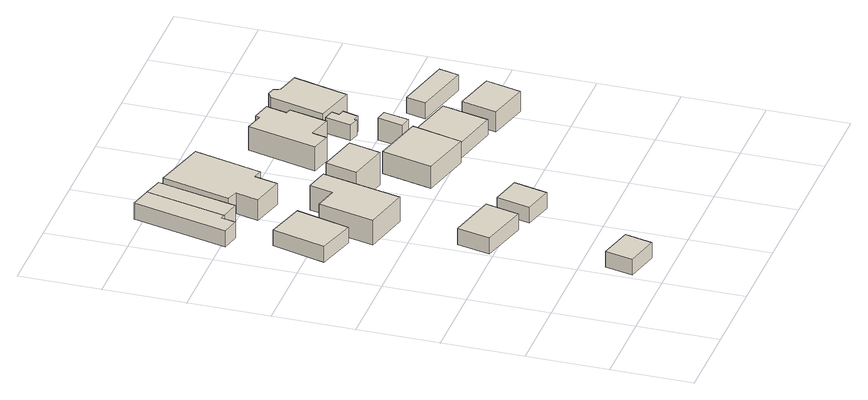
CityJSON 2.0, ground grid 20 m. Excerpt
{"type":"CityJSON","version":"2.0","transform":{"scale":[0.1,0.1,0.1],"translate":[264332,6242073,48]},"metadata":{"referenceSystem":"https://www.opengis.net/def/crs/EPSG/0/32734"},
"CityObjects":{
"building1":{"type":"Building","attributes":{"building":"school","building:levels":"1","footprint":{"type":"Polygon"},"plus_code":"CPX5XFXR+X8V","ground_height":57.46,"building_height":4.1,"roof_height":61.56},"geometry":[{"type":"Solid","lod":"1","boundaries":[[[[0,1,2,3]],[[1,4,5,2]],[[4,6,7,5]],[[6,0,3,7]],[[3,2,5,7]],[[6,4,1,0]]]]}]},
"building2":{"type":"Building","attributes":{"building":"school","building:levels":"1","footprint":{"type":"Polygon"},"plus_code":"CPX8XXXC+XPW","ground_height":56.25,"building_height":4.1,"roof_height":60.35},"geometry":[{"type":"Solid","lod":"1","boundaries":[[[[8,9,10,11]],[[9,12,13,10]],[[12,14,15,13]],[[14,8,11,15]],[[11,10,13,15]],[[14,12,9,8]]]]}]},
"building3":{"type":"Building","attributes":{"address":"Palmerston Road Woodstock Cape Town","building":"house","building:levels":"1","footprint":{"type":"Polygon"},"plus_code":"CMXXXCX5+X2V","ground_height":51.7,"building_height":4.1,"roof_height":55.8},"geometry":[{"type":"Solid","lod":"1","boundaries":[[[[16,17,18,19]],[[17,20,21,18]],[[20,22,23,21]],[[22,16,19,23]],[[19,18,21,23]],[[22,20,17,16]]]]}]},
"building4":{"type":"Building","attributes":{"address":"26 Balfour Street Woodstock 7925 Cape Town","building":"semidetached_house","building:levels":"1","footprint":{"type":"Polygon"},"plus_code":"CPX2X9XC+X9V","ground_height":50.65,"building_height":4.1,"roof_height":54.75},"geometry":[{"type":"Solid","lod":"1","boundaries":[[[[24,25,26,27]],[[25,28,29,26]],[[28,30,31,29]],[[30,32,33,31]],[[32,34,35,33]],[[34,24,27,35]],[[27,26,29,31,33,35]],[[34,32,30,28,25,24]]]]}]},
"building5":{"type":"Building","attributes":{"building":"school","building:levels":"1","footprint":{"type":"Polygon"},"plus_code":"CQX4XGXP+XGR","ground_height":54.85,"building_height":4.1,"roof_height":58.95},"geometry":[{"type":"Solid","lod":"1","boundaries":[[[[36,37,38,39]],[[37,40,41,38]],[[40,42,43,41]],[[42,36,39,43]],[[39,38,41,43]],[[42,40,37,36]]]]}]},
"building6":{"type":"Building","attributes":{"address":"Palmerston Road Woodstock Cape Town","building":"house","building:levels":"1","footprint":{"type":"Polygon"},"plus_code":"CPXGXXX2+X8W","ground_height":53.99,"building_height":4.1,"roof_height":58.09},"geometry":[{"type":"Solid","lod":"1","boundaries":[[[[44,45,46,47]],[[45,48,49,46]],[[48,50,51,49]],[[50,52,53,51]],[[52,54,55,53]],[[54,44,47,55]],[[47,46,49,51,53,55]],[[54,52,50,48,45,44]]]]}]},
"building7":{"type":"Building","attributes":{"address":"28 Balfour Street Woodstock 7925 Cape Town","building":"semidetached_house","building:levels":"1","footprint":{"type":"Polygon"},"plus_code":"CPX7XPX4+XVW","ground_height":50.65,"building_height":4.1,"roof_height":54.75},"geometry":[{"type":"Solid","lod":"1","boundaries":[[[[24,34,35,27]],[[34,56,57,35]],[[56,58,59,57]],[[58,24,27,59]],[[27,35,57,59]],[[58,56,34,24]]]]}]},
"building8":{"type":"Building","attributes":{"address":"Palmerston Road Woodstock Cape Town","building":"house","building:levels":"2","footprint":{"type":"Polygon"},"plus_code":"CQX6XXXR+XFV","ground_height":53.42,"building_height":6.9,"roof_height":60.32},"geometry":[{"type":"Solid","lod":"1","boundaries":[[[[60,61,62,63]],[[61,64,65,62]],[[64,66,67,65]],[[66,60,63,67]],[[63,62,65,67]],[[66,64,61,60]]]]}]},
"building9":{"type":"Building","attributes":{"address":"Balfour Street Woodstock 7925 Cape Town","building":"house","building:levels":"1","footprint":{"type":"Polygon"},"plus_code":"CPXVX4XW+XMW","ground_height":50.65,"building_height":4.1,"roof_height":54.75},"geometry":[{"type":"Solid","lod":"1","boundaries":[[[[68,69,70,71]],[[69,72,73,70]],[[72,74,75,73]],[[74,76,77,75]],[[76,78,79,77]],[[78,80,81,79]],[[80,82,83,81]],[[82,68,71,83]],[[71,70,73,75,77,79,81,83]],[[82,80,78,76,74,72,69,68]]]]}]},
"building10":{"type":"Building","attributes":{"address":"40 Palmerston Road Woodstock Cape Town","building":"house","building:levels":"1","footprint":{"type":"Polygon"},"plus_code":"CQXWXRXQ+XMR","ground_height":53.42,"building_height":4.1,"roof_height":57.52},"geometry":[{"type":"Solid","lod":"1","boundaries":[[[[84,85,86,87]],[[85,88,89,86]],[[88,90,91,89]],[[90,84,87,91]],[[87,86,89,91]],[[90,88,85,84]]]]}]},
"building11":{"type":"Building","attributes":{"address":"38 Palmerston Road Woodstock Cape Town","building":"house","building:levels":"1","footprint":{"type":"Polygon"},"plus_code":"CRXJXRXM+XCX","ground_height":51.77,"building_height":4.1,"roof_height":55.87},"geometry":[{"type":"Solid","lod":"1","boundaries":[[[[92,93,94,95]],[[93,96,97,94]],[[96,98,99,97]],[[98,92,95,99]],[[95,94,97,99]],[[98,96,93,92]]]]}]},
"building12":{"type":"Building","attributes":{"address":"Balfour Street Woodstock 7925 Cape Town","building":"house","building:levels":"1","footprint":{"type":"Polygon"},"plus_code":"CRX5XVX4+XJW","ground_height":50.16,"building_height":4.1,"roof_height":54.26},"geometry":[{"type":"Solid","lod":"1","boundaries":[[[[100,101,102,103]],[[101,104,105,102]],[[104,106,107,105]],[[106,108,109,107]],[[108,110,111,109]],[[110,112,113,111]],[[112,114,115,113]],[[114,116,117,115]],[[116,118,119,117]],[[118,100,103,119]],[[103,102,105,107,109,111,113,115,117,119]],[[118,116,114,112,110,108,106,104,101,100]]]]}]},
"building13":{"type":"Building","attributes":{"building":"yes","building:levels":"1","footprint":{"type":"Polygon"},"plus_code":"CRXHX4XG+XVR","ground_height":51.77,"building_height":4.1,"roof_height":55.87},"geometry":[{"type":"Solid","lod":"1","boundaries":[[[[120,121,122,123]],[[121,124,125,122]],[[124,126,127,125]],[[126,120,123,127]],[[123,122,125,127]],[[126,124,121,120]]]]}]},
"building14":{"type":"Building","attributes":{"building":"yes","building:levels":"1","footprint":{"type":"Polygon"},"plus_code":"CRXGXVX8+XWR","ground_height":50.16,"building_height":4.1,"roof_height":54.26},"geometry":[{"type":"Solid","lod":"1","boundaries":[[[[128,129,130,131]],[[129,132,133,130]],[[132,134,135,133]],[[134,136,137,135]],[[136,138,139,137]],[[138,140,141,139]],[[140,142,143,141]],[[142,128,131,143]],[[131,130,133,135,137,139,141,143]],[[142,140,138,136,134,132,129,128]]]]}]},
"building15":{"type":"Building","attributes":{"address":"36 Palmerston Road Woodstock Cape Town","building":"house","building:levels":"1","footprint":{"type":"Polygon"},"plus_code":"CVX9X4XX+X4V","ground_height":51.77,"building_height":4.1,"roof_height":55.87},"geometry":[{"type":"Solid","lod":"1","boundaries":[[[[144,145,146,147]],[[145,148,149,146]],[[148,150,151,149]],[[150,144,147,151]],[[147,146,149,151]],[[150,148,145,144]]]]}]},
"building16":{"type":"Building","attributes":{"address":"40 Balfour Street Woodstock 7925 Cape Town","building":"house","building:levels":"1","footprint":{"type":"Polygon"},"plus_code":"CRXVXPXG+XJV","ground_height":50.16,"building_height":4.1,"roof_height":54.26},"geometry":[{"type":"Solid","lod":"1","boundaries":[[[[152,153,154,155]],[[153,156,157,154]],[[156,158,159,157]],[[158,160,161,159]],[[160,162,163,161]],[[162,164,165,163]],[[164,152,155,165]],[[155,154,157,159,161,163,165]],[[164,162,160,158,156,153,152]]]]}]},
"building17":{"type":"Building","attributes":{"address":"Woodstock Cape Town","building":"yes","building:levels":"1","footprint":{"type":"Polygon"},"plus_code":"CVXFXGX2+X5V","ground_height":50.63,"building_height":4.1,"roof_height":54.73},"geometry":[{"type":"Solid","lod":"1","boundaries":[[[[166,167,168,169]],[[167,170,171,168]],[[170,172,173,171]],[[172,166,169,173]],[[169,168,171,173]],[[172,170,167,166]]]]}]}
},
"vertices":[
[64,28,95],[149,8,95],[149,8,136],[64,28,136],[166,76,95],[166,76,136],[81,97,95],[81,97,136],
[99,452,82],[79,370,82],[79,370,124],[99,452,124],[201,340,82],[201,340,124],[221,422,82],[221,422,124],
[7,739,37],[105,712,37],[105,712,78],[7,739,78],[141,844,37],[141,844,78],[43,871,37],[43,871,78],
[137,1198,26],[81,1211,26],[81,1211,68],[137,1198,68],[24,978,26],[24,978,68],[68,967,26],[68,967,68],[77,1003,26],[77,1003,68],[89,1000,26],[89,1000,68],
[258,331,69],[332,312,69],[332,312,110],[258,331,110],[353,396,69],[353,396,110],[278,414,69],[278,414,110],
[230,628,37],[277,824,37],[277,824,101],[230,628,101],[219,838,37],[219,838,101],[205,780,37],[205,780,101],[146,794,37],[146,794,101],[113,656,37],[113,656,101],
[138,989,26],[138,989,68],[185,1185,26],[185,1185,68],
[290,822,37],[270,744,37],[270,744,123],[290,822,123],[370,719,37],[370,719,123],[390,797,37],[390,797,123],
[206,1181,13],[163,1013,13],[163,1013,68],[206,1181,68],[192,1005,13],[192,1005,68],[177,948,13],[177,948,68],[259,927,13],[259,927,68],[273,985,13],[273,985,68],[297,979,13],[297,979,68],[340,1146,13],[340,1146,68],
[420,728,38],[389,604,38],[389,604,95],[420,728,95],[516,572,38],[516,572,95],[548,696,38],[548,696,95],
[679,665,38],[566,693,38],[566,693,79],[679,665,79],[537,578,38],[537,578,79],[651,550,38],[651,550,79],
[488,1066,1],[445,896,1],[445,896,63],[488,1066,63],[494,883,1],[494,883,63],[503,919,1],[503,919,63],[563,904,1],[563,904,63],[586,998,1],[586,998,63],[572,1002,1],[572,1002,63],[585,1053,1],[585,1053,63],[537,1065,1],[537,1065,63],[534,1054,1],[534,1054,63],
[570,728,22],[599,722,22],[599,722,79],[570,728,79],[613,784,22],[613,784,79],[584,790,22],[584,790,79],
[578,912,22],[562,848,22],[562,848,63],[578,912,63],[588,841,22],[588,841,63],[589,847,22],[589,847,63],[605,843,22],[605,843,63],[616,882,22],[616,882,63],[600,886,22],[600,886,63],[605,905,22],[605,905,63],
[814,604,26],[711,630,26],[711,630,79],[814,604,79],[689,543,26],[689,543,79],[792,517,26],[792,517,79],
[725,1030,1],[668,1045,1],[668,1045,63],[725,1030,63],[661,1061,1],[661,1061,63],[640,1066,1],[640,1066,63],[625,1055,1],[625,1055,63],[590,921,1],[590,921,63],[689,895,1],[689,895,63],
[710,761,26],[698,712,26],[698,712,67],[710,761,67],[840,678,26],[840,678,67],[852,727,26],[852,727,67]
]}
